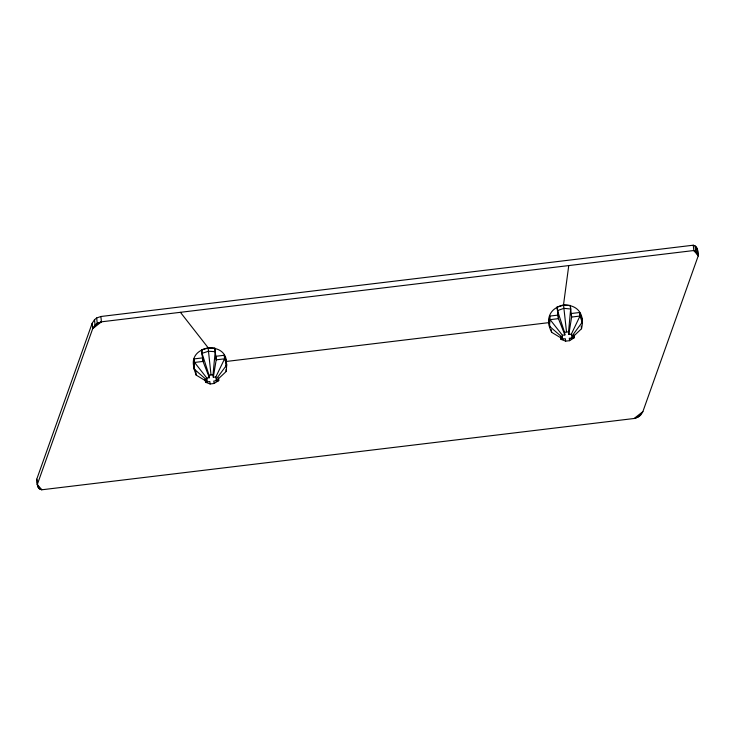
<?xml version="1.0" encoding="UTF-8"?>
<svg xmlns="http://www.w3.org/2000/svg" width="735" height="735" viewBox="0 0 735 735"><rect width="100%" height="100%" fill="white"/><g stroke="black" fill="none" stroke-linecap="round" stroke-linejoin="round"><path stroke-width="1.1" d="M565.647 341.15L565.353 338.743L562.845 339.046L551.645 332.321C535.475 300.303 589.764 293.743 581.514 328.729L571.802 337.962L569.303 338.265L569.597 340.682L565.647 341.15L560.98 339.359L560.731 337.347M581.835 322.83L581.899 318.659L579.603 312.504L571.251 313.514L571.619 317.061L568.835 334.462L571.343 334.159L579.97 316.05L579.603 312.504M210.118 383.982L209.824 381.529L207.307 381.832L196.172 375.107L194.049 368.933L194.196 358.891L202.658 357.871L201.675 349.796L208.097 347.701L214.831 348.142L216.191 359.838L213.315 377.257L215.833 376.954L224.579 358.827L224.212 355.281L215.824 356.291L216.191 359.838L224.579 358.827L226.702 365.001L226.196 371.497L216.31 380.748L213.775 381.061L214.069 383.486L210.118 383.982L205.561 382.255L205.184 379.196M207.307 381.832L206.82 378.038L194.564 362.438L194.196 358.891M216.31 380.748L215.833 376.954M225.994 365.782L226.334 361.455L224.212 355.281M568.835 334.462L568.541 332.055L570.645 309.012L570.277 305.466L563.515 304.795L557.112 307.055L558.453 318.641L564.884 334.94L562.385 335.243L550.111 319.651L549.743 316.096L558.095 315.094L557.112 307.055M213.315 377.257L213.012 374.813L215.199 351.688L214.831 348.142M550.046 326.652L548.99 322.619L549.743 316.096M562.845 339.046L562.156 337.2L562.385 335.243M571.802 337.962L572.032 336.005L571.343 334.159M568.761 265.574L563.515 304.795L566.51 331.852L564.59 332.523L564.884 334.94M226.012 366.986C231.589 338.431 183.052 344.311 195.262 370.817M36.75 479.211L92.141 323.354L94.503 319.688L96.68 317.97L100.879 316.5L693.27 245.205C698.158 246.179 697.947 251.949 698.25 255.789L642.859 411.646L640.497 415.312L635.766 418.298L41.73 489.795C36.842 488.821 37.053 483.051 36.75 479.211L37.127 481.103M37.237 482.16L37.678 486.423L39.892 489.051L37.301 484.53L92.693 328.674L95.045 325.008L97.231 323.29L101.43 321.82L693.822 250.525L697.01 252.39L698.25 255.789L693.822 250.525L693.27 245.205M216.467 378.801L226.702 365.001L226.334 361.455L548.99 322.619M572.032 336.005L582.267 322.206L579.97 316.05L571.619 317.061L570.277 305.466M92.141 323.354L92.693 328.674L97.231 323.29L96.68 317.97M638.32 417.03L642.859 411.646L634.121 418.5L640.497 415.312M92.693 328.674L101.43 321.82L100.879 316.5M569.597 340.682L574.145 337.778L573.87 335.114M214.069 383.486L218.718 380.601L218.442 377.937M101.43 321.82L95.045 325.008L94.503 319.688M570.939 338.909L574.145 337.778L573.778 334.765M206.82 378.038L209.365 377.726L209.071 375.309L213.012 374.813M216.568 381.3L218.718 380.601L218.47 378.58M215.199 351.688L208.464 351.247L202.042 353.342L203.025 361.427L209.365 377.726M570.645 309.012L563.883 308.342L557.479 310.602L564.59 332.523M566.51 331.852L568.541 332.055M693.822 250.525L697.873 253.897L697.322 248.577M37.678 486.423L41.73 489.795L37.301 484.53M562.156 337.2L549.357 326.165L550.111 319.651L558.453 318.641L558.095 315.094M206.673 379.986L194.049 368.933L194.564 362.438L203.025 361.427L202.658 357.871M695.108 245.949L695.659 251.269L697.873 253.897M180.415 312.32L208.097 347.701L210.991 374.675M695.659 251.269L698.25 255.789M193.682 365.387L194.389 367.445M209.071 375.309L202.042 353.342L201.675 349.796M696.458 247.07L697.01 252.39M581.238 326.074L581.514 328.729M560.704 336.704L560.98 339.359M551.379 329.666L551.645 332.321M226.012 369.723L226.196 371.497M205.285 379.591L205.561 382.255M195.804 371.561L196.172 375.107M38.321 485.798L38.542 487.93"/></g></svg>
